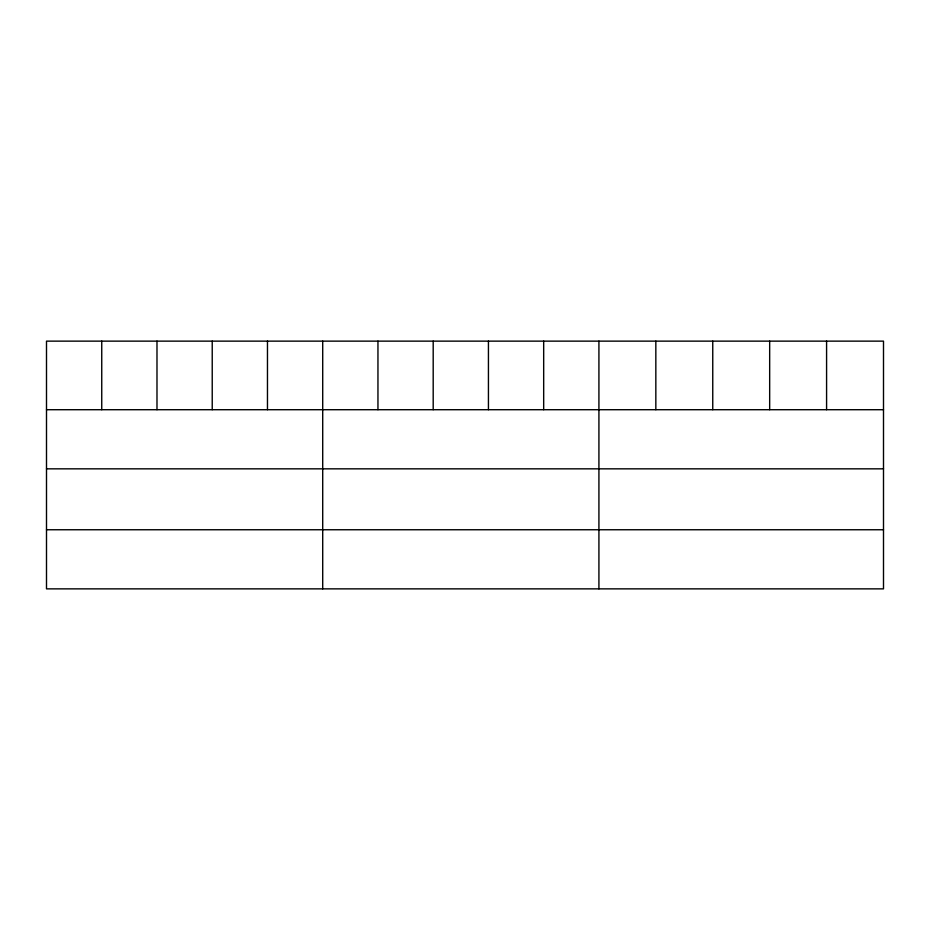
<?xml version="1.0" encoding="UTF-8"?>
<svg xmlns="http://www.w3.org/2000/svg" width="930" height="930" viewBox="0 0 930 930"><rect width="100%" height="100%" fill="white"/><g stroke="black" fill="none" stroke-linecap="round" stroke-linejoin="round"><path stroke-width="1.4" d="M883.5 468.836L883.5 341.136L46.5 341.136L46.5 588.864L883.5 588.864L883.5 468.836L46.5 468.836M46.5 409.712L883.5 409.712M46.5 529.751L883.5 529.751M826.584 341.136L826.584 409.712M769.668 341.136L769.668 409.712M712.752 341.136L712.752 409.712M655.836 341.136L655.836 409.712M598.92 341.136L598.92 588.864M543.678 341.136L543.678 409.712M488.436 341.136L488.436 409.712M433.194 341.136L433.194 409.712M377.952 341.136L377.952 409.712M322.71 341.136L322.71 588.864M267.468 341.136L267.468 409.712M212.226 341.136L212.226 409.712M156.984 341.136L156.984 409.712M101.742 341.136L101.742 409.712"/></g></svg>
